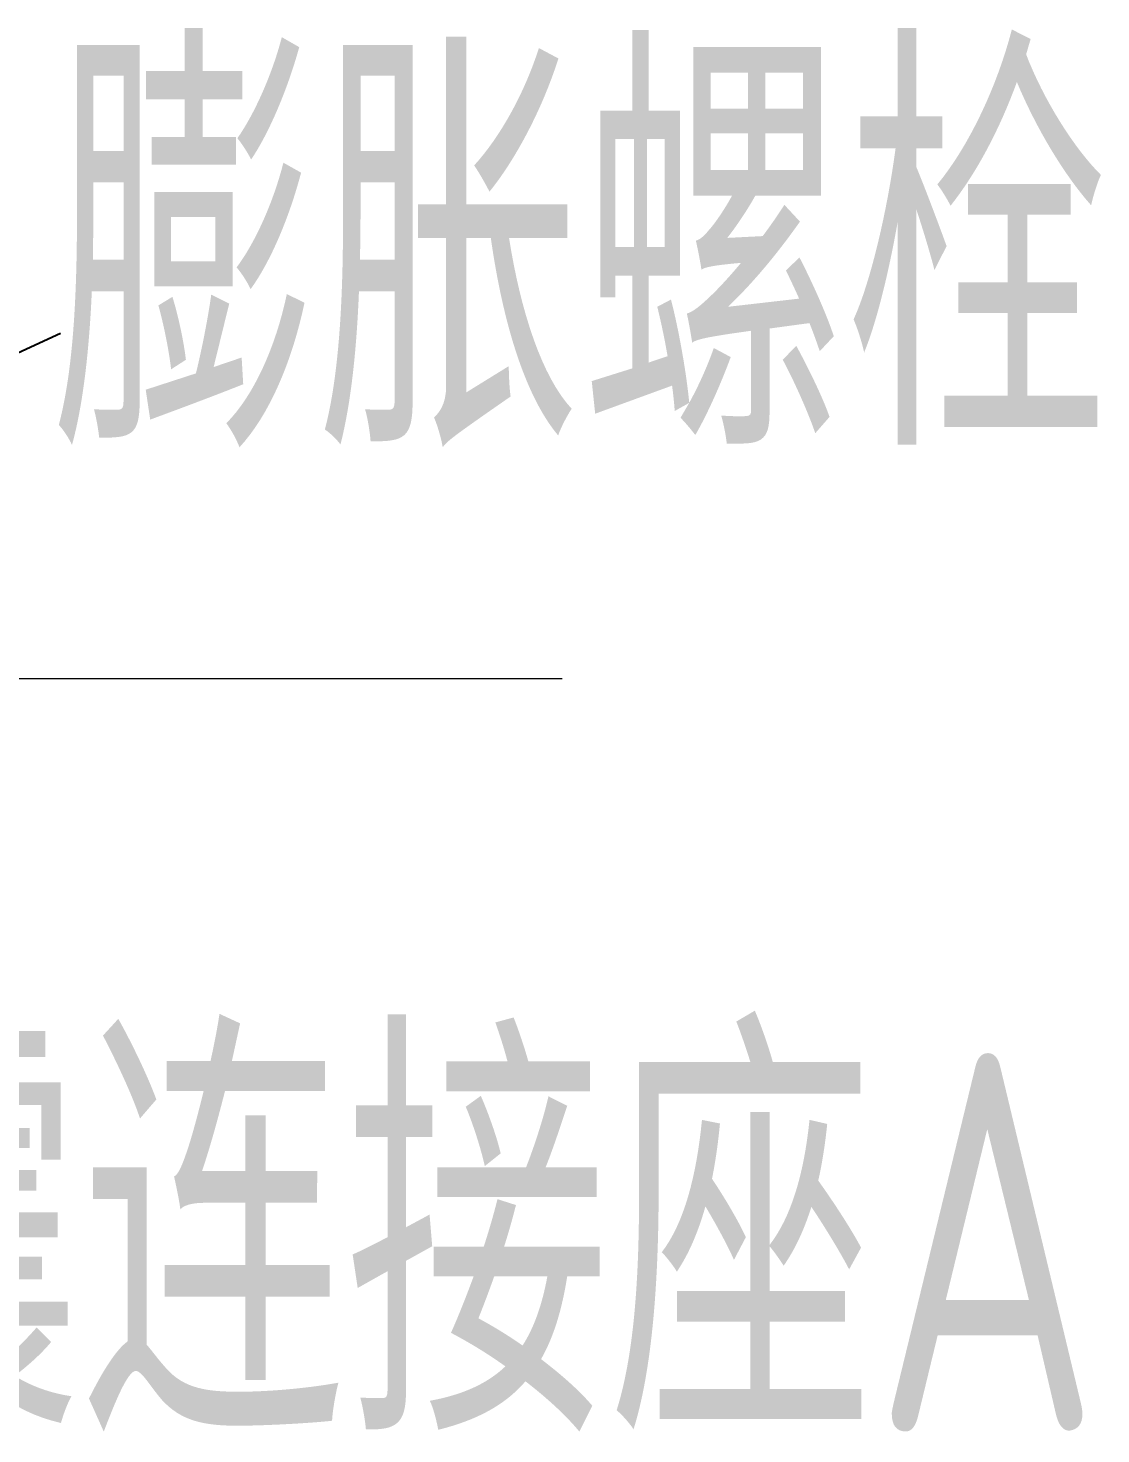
# Model space of a CAD drawing. Extents: x 1247970 to 1725648, y 860327 to 1277876.
# Drawn here: x 1337744 to 1338881, y 1202632 to 1204121 of the extents above; entities that cross this region are included whole.
import ezdxf

# ---------------------------------------------------------------- set-up
doc = ezdxf.new("R2010")
doc.units = 0
doc.header["$LTSCALE"] = 1000
doc.header["$MEASUREMENT"] = 0
for name, color, linetype in [('ANNO-CTXT', 2, 'Continuous'), ('PUB_DIM', 254, 'Continuous'), ('TK', 4, 'Continuous')]:
    doc.layers.add(name, color=color, linetype=linetype)
doc.layers.add('BZ', color=82, linetype='Continuous', lineweight=20)
doc.styles.add('HZ', font='tssdeng.shx', dxfattribs={"width": 0.7, "bigfont": 'hztxt.shx'})
doc.styles.get("Standard").update_dxf_attribs({"font": 'gbenor.shx', "bigfont": 'gbcbig.shx'})
doc.dimstyles.get("Standard").update_dxf_attribs({"dimtxt": 0.18, "dimasz": 0.18, "dimexe": 0.18, "dimexo": 0.0625, "dimgap": 0.09, "dimtad": 0, "dimtih": 1, "dimtoh": 1, "dimdec": 4, "dimzin": 0, "dimdsep": 46, "dimtxsty": 'Standard', "dimcen": 0.09, "dimadec": 0, "dimazin": 0, "dimtfac": 1, "dimtdec": 4, "dimtofl": 0, "dimtmove": 0, "dimatfit": 3, "dimfxl": 0, "dimtolj": 1, "dimtzin": 0, "dimarcsym": 0})

# ---------------------------------------------------------------- blocks, each defined once
blk = doc.blocks.new('A$C63786A89')
at = {"layer": 'BZ'}
blk.add_line((5293.1, 10788.2), (-5474.1, 10788.2), dxfattribs=at)
at = {"layer": 'ANNO-CTXT', "style": 'HZ', "width": 0.7}
for s, p in [('膨胀螺栓', (4753.1, 11035.9)), ('抗震连接座A', (4223.4, 9991.7))]:
    blk.add_text(s, height=400, dxfattribs=at).set_placement(p)
at = {"layer": 'PUB_DIM'}
blk.add_leader([(4362.7, 10969.8), (4761.7, 11154.5)], dimstyle='Standard', override={"dimgap": 20}, dxfattribs=at)

msp = doc.modelspace()

# ---------------------------------------------------------------- block references
at = {"layer": 'TK'}
msp.add_blockref('A$C63786A89', (1333017, 1192643.7, -355), dxfattribs=at)

doc.saveas('drawing.dxf')
